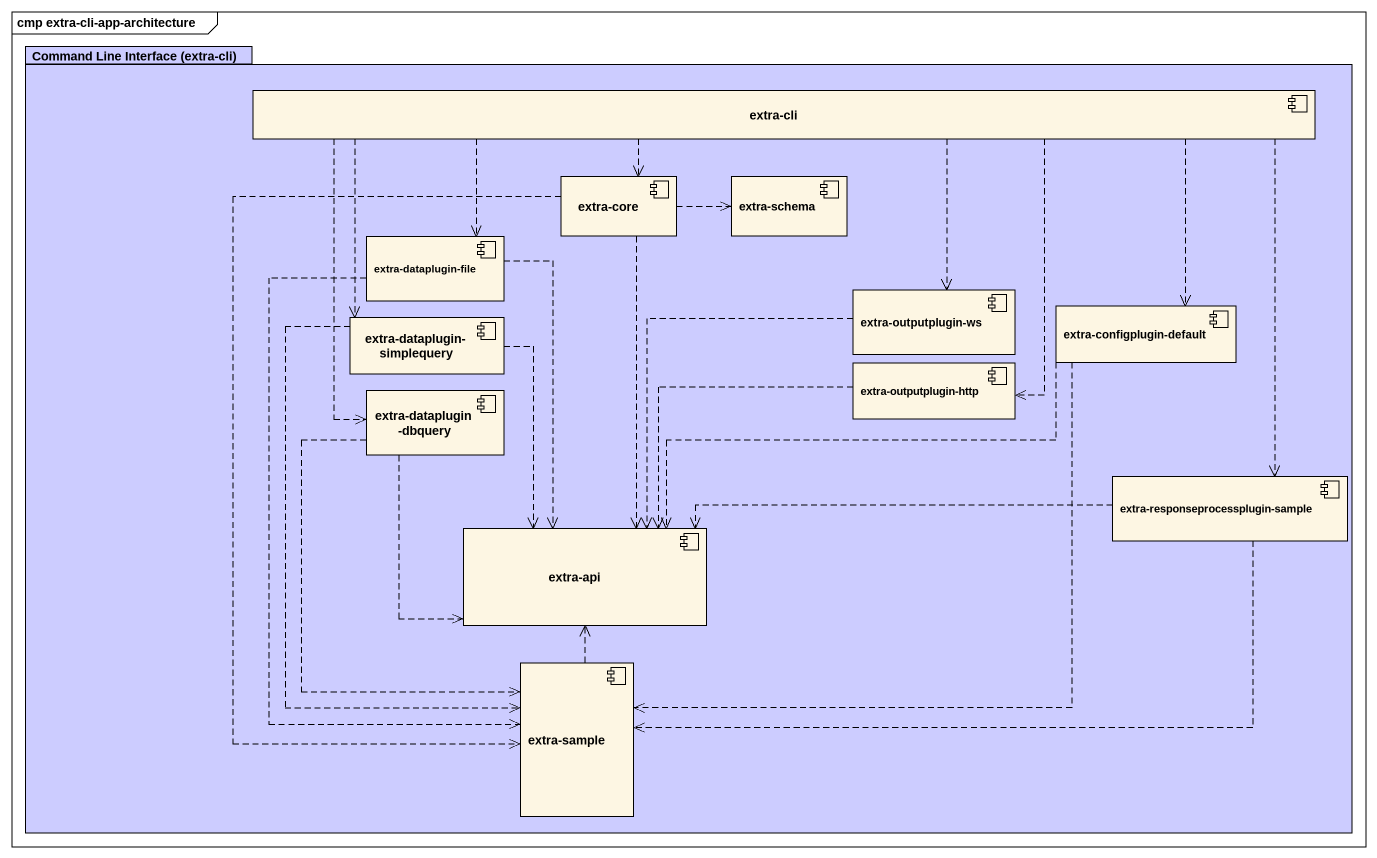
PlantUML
@startuml
mainframe cmp extra-cli-app-architecture
package "Command Line Interface (extra-cli)" as Command_Line_Interface #CCCCFF {
  component "extra-cli" as extra_cli
  component "extra-core" as extra_core
  component "extra-schema" as extra_schema
  component "extra-dataplugin-file" as extra_dataplugin_file
  component "extra-dataplugin-simplequery" as extra_dataplugin_simplequery
  component "extra-outputplugin-ws" as extra_outputplugin_ws
  component "extra-configplugin-default" as extra_configplugin_default
  component "extra-outputplugin-http" as extra_outputplugin_http
  component "extra-dataplugin-dbquery" as extra_dataplugin_dbquery
  component "extra-responseprocessplugin-sample" as extra_responseprocessplugin
  component "extra-api" as extra_api
  component "extra-sample" as extra_sample
}
extra_cli .left.> extra_core
extra_cli .left.> extra_dataplugin_file
extra_cli ..> extra_dataplugin_simplequery
extra_cli ..> extra_outputplugin_ws
extra_cli ..> extra_configplugin_default
extra_cli ..> extra_outputplugin_http
extra_cli ..> extra_dataplugin_dbquery
extra_cli ..> extra_responseprocessplugin
extra_core .right.> extra_schema
extra_core ..> extra_api
extra_core ..> extra_sample
extra_dataplugin_file ..> extra_api
extra_dataplugin_file ..> extra_sample
extra_dataplugin_simplequery ..> extra_api
extra_dataplugin_simplequery ..> extra_sample
extra_outputplugin_ws ..> extra_api
extra_configplugin_default .left.> extra_api
extra_configplugin_default ..> extra_sample
extra_outputplugin_http .left.> extra_api
extra_dataplugin_dbquery ..> extra_api
extra_dataplugin_dbquery ..> extra_sample
extra_responseprocessplugin .left.> extra_api
extra_responseprocessplugin .left.> extra_sample
extra_sample .up.> extra_api
@enduml
